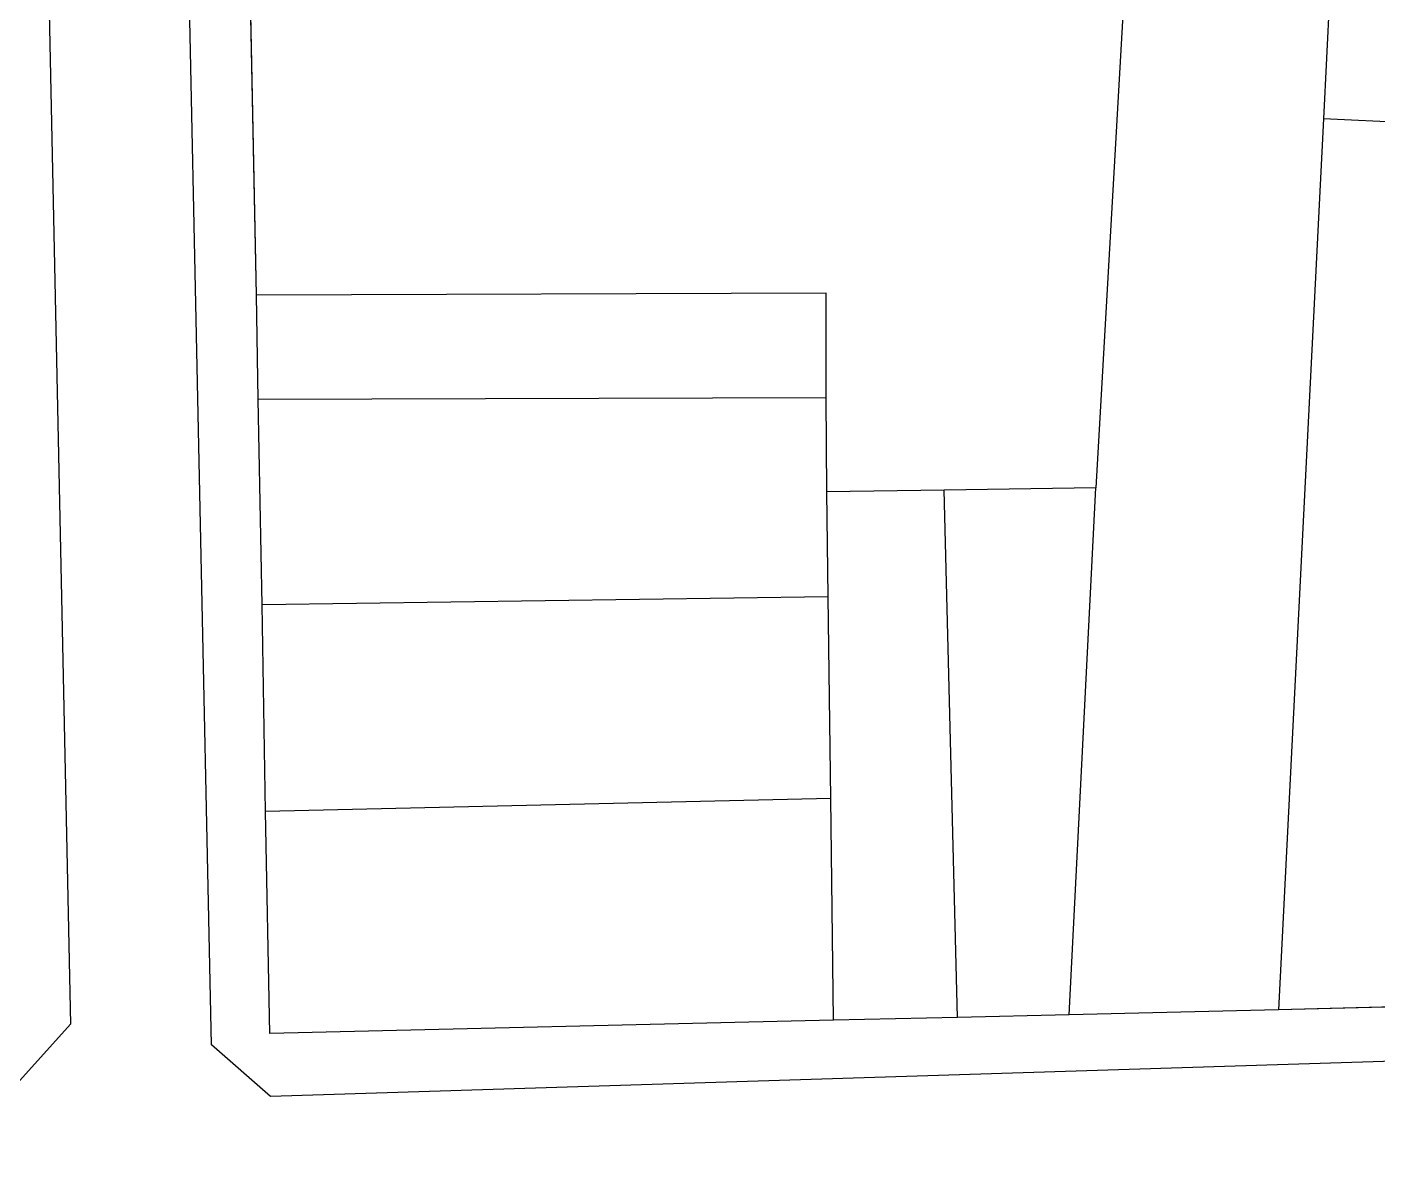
# Model space of a CAD drawing. Header units: metres. Extents: x 668617 to 675126, y 2286318 to 2293677.
# Drawn here: x 669604.7 to 669670.1, y 2287119.2 to 2287174.1 of the extents above; entities that cross this region are included whole.
import ezdxf

# ---------------------------------------------------------------- set-up
doc = ezdxf.new("R2010")
doc.units = ezdxf.units.M
doc.header["$MEASUREMENT"] = 0
for name, color, linetype in [('DMTG-PB-BANQUETAS', 251, 'Continuous'), ('DMTG-PB-LOTIFICACION', 253, 'Continuous'), ('DMTG-PB-MANZANAS', 251, 'Continuous')]:
    doc.layers.add(name, color=color, linetype=linetype)

msp = doc.modelspace()

# ---------------------------------------------------------------- linework, layer by layer
at = {"layer": 'DMTG-PB-BANQUETAS'}
for points in [[(669715.89637, 2287212.32151), (669717.52829, 2287127.91129), (669715.5349, 2287125.42693), (669616.49523, 2287122.31387), (669613.63965, 2287124.82061), (669611.84436, 2287209.53028, -0.20458967), (669614.31109, 2287213.76652, -0.15864076), (669616.65723, 2287214.55765), (669663.77597, 2287215.05576), (669711.79826, 2287216.24296, -0.41579195)], [(669605.03273, 2287210.00702), (669606.81687, 2287125.8234), (669603.92403, 2287122.60467), (669517.06457, 2287119.15572, -0.42891891), (669512.90608, 2287123.1936), (669512.90313, 2287122.90646), (669512.90838, 2287123.41757), (669513.77403, 2287207.79814, -0.40395545), (669517.67427, 2287211.75587), (669559.29839, 2287212.79216), (669600.92522, 2287213.92079, -0.41594743)]]:
    msp.add_lwpolyline(points, format="xyb", close=True, dxfattribs=at)
at = {"layer": 'DMTG-PB-LOTIFICACION'}
for p, q in [((669657.87315, 2287176.71937), (669656.43898, 2287151.77306)), ((669667.82268, 2287176.85158), (669667.46327, 2287169.63999)), ((669615.809, 2287161.11076), (669615.51519, 2287176.14965)), ((669667.46327, 2287169.63999), (669665.2962, 2287126.52041)), ((669680.11596, 2287169.03367), (669667.46327, 2287169.63999)), ((669643.39887, 2287161.19782), (669615.809, 2287161.11076)), ((669615.89042, 2287156.06106), (669615.809, 2287161.11076)), ((669643.39034, 2287156.13774), (669643.39887, 2287161.19782)), ((669643.39034, 2287156.13774), (669615.89042, 2287156.06106)), ((669643.42969, 2287151.57786), (669643.39034, 2287156.13774)), ((669616.08263, 2287146.11179), (669615.89042, 2287156.06106)), ((669649.09938, 2287151.66192), (669643.42969, 2287151.57786)), ((669643.49124, 2287146.49808), (669643.42969, 2287151.57786)), ((669656.43898, 2287151.77306), (669649.09938, 2287151.66192)), ((669649.74765, 2287126.14444), (669649.09938, 2287151.66192)), ((669655.14714, 2287126.27735), (669656.43898, 2287151.77306)), ((669643.49124, 2287146.49808), (669616.08263, 2287146.11179)), ((669643.61261, 2287136.74851), (669643.49124, 2287146.49808)), ((669616.25506, 2287136.11243), (669616.08263, 2287146.11179)), ((669643.61261, 2287136.74851), (669616.25506, 2287136.11243)), ((669643.74813, 2287126.01898), (669643.61261, 2287136.74851)), ((669616.46067, 2287125.36321), (669616.25506, 2287136.11243)), ((669680.08479, 2287126.88316), (669665.2962, 2287126.52041)), ((669643.74813, 2287126.01898), (669616.46067, 2287125.36321)), ((669649.74765, 2287126.14444), (669643.74813, 2287126.01898)), ((669655.14714, 2287126.27735), (669649.74765, 2287126.14444)), ((669665.2962, 2287126.52041), (669655.14714, 2287126.27735))]:
    msp.add_line(p, q, dxfattribs=at)
at = {"layer": 'DMTG-PB-MANZANAS'}
msp.add_lwpolyline([(669680.08479, 2287126.88316), (669665.2962, 2287126.52041), (669655.14714, 2287126.27735), (669649.74765, 2287126.14444), (669643.74813, 2287126.01898), (669616.46067, 2287125.36321), (669616.25506, 2287136.11243), (669616.08263, 2287146.11179), (669615.89042, 2287156.06106), (669615.809, 2287161.11076), (669615.51519, 2287176.14965), (669615.33412, 2287185.82897), (669615.0702, 2287198.53796), (669614.82759, 2287210.93705), (669641.82611, 2287211.3416), (669655.76535, 2287211.55074), (669669.72463, 2287211.74997), (669683.76387, 2287211.95953)], dxfattribs=at)

doc.saveas('drawing.dxf')
